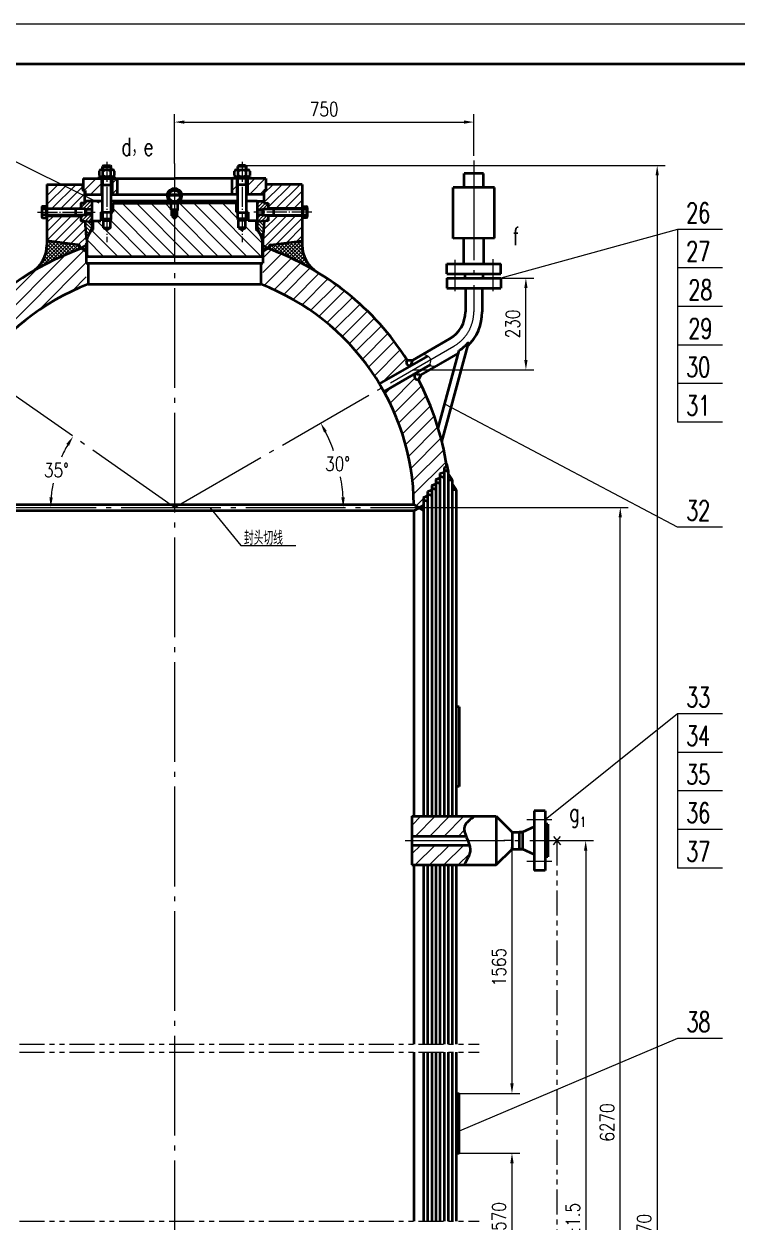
# Model space of a CAD drawing. Header units: millimetres. Extents: x -46692 to 54634, y -206081 to -6208.
# Drawn here: x 49969 to 51756, y -9212 to -6208 of the extents above; entities that cross this region are included whole.
import ezdxf

# ---------------------------------------------------------------- set-up
doc = ezdxf.new("R2010")
doc.units = ezdxf.units.MM
doc.header["$LTSCALE"] = 100
for name, pattern in [('CENTER', [6.25, 5, -0.5, 0.25, -0.5]), ('DASHDOT-M', [36, 30, -3, 0, -3]), ('PHANTOM', [2.5, 1.25, -0.25, 0.25, -0.25, 0.25, -0.25])]:
    doc.linetypes.add(name, pattern=pattern)
doc.layers.get('0').update_dxf_attribs({"linetype": 'CONTINUOUS', "lineweight": 20})
doc.layers.get('DEFPOINTS').update_dxf_attribs({"linetype": 'CONTINUOUS', "lineweight": 20})
for name, color, linetype, lineweight in [('1', 7, 'CONTINUOUS', 20), ('1轮廓实线层', 7, 'CONTINUOUS', 35), ('2', 4, 'CONTINUOUS', 35), ('2细线层', 4, 'CONTINUOUS', 20), ('3中心线层', 1, 'CENTER', 20), ('5剖面线层', 2, 'CONTINUOUS', 20), ('7标注层', 4, 'CONTINUOUS', 20), ('9双点划线层', 6, 'PHANTOM', 20), ('CDR_DIM', 7, 'CONTINUOUS', 20), ('CDR_DWG3', 1, 'DASHDOT-M', 20)]:
    doc.layers.add(name, color=color, linetype=linetype, lineweight=lineweight)
doc.styles.add('HZ', font='romans.shx', dxfattribs={"width": 0.7, "bigfont": 'HZ.shx'})
doc.styles.add('TH_GBDIM', font='romans.shx', dxfattribs={"width": 0.8, "bigfont": 'gbcbig.shx'})
doc.dimstyles.new('TH_GBDIM', dxfattribs={"dimscale": 10, "dimtxt": 3.5, "dimasz": 2.5, "dimexe": 2, "dimexo": 0, "dimgap": 1.5, "dimtad": 1, "dimdec": 1, "dimzin": 0, "dimdsep": 46, "dimtxsty": 'TH_GBDIM', "dimcen": 2.5, "dimclrd": 130, "dimclre": 130, "dimclrt": 3, "dimadec": 0, "dimazin": 0, "dimtfac": 0.714286, "dimtdec": 1, "dimtmove": 0, "dimatfit": 3, "dimfxl": 0, "dimtzin": 0, "dimlwd": -1, "dimlwe": -1, "dimarcsym": 0})
pattern_1 = [(45, (22379.25, -14508.147), (-17.960512, 17.960512), [])]
pattern_2 = [(225, (-222.38, 13069.07), (11.22532, -11.22532), [])]

# ---------------------------------------------------------------- blocks, each defined once
blk = doc.blocks.new('*D12')
at = {"layer": '7标注层', "color": 130, "ltscale": 0.05}
for p, q in [((51059.5, -9039.7), (51211.6, -9039.7)), ((51191.6, -9064.7), (51191.6, -9355.9)), ((51059.5, -9380.9), (51211.6, -9380.9))]:
    blk.add_line(p, q, dxfattribs=at)
for points in [[(51187.4, -9064.7), (51195.8, -9064.7), (51191.6, -9039.7)], [(51187.4, -9355.9), (51195.8, -9355.9), (51191.6, -9380.9)]]:
    blk.add_solid(points, dxfattribs=at)
at = {"layer": 'DEFPOINTS', "color": 0, "ltscale": 0.05}
for p in [(51059.5, -9039.7), (51059.5, -9380.9), (51191.6, -9380.9)]:
    blk.add_point(p, dxfattribs=at)
at = {"layer": '7标注层', "color": 3, "ltscale": 0.05, "insert": (51159.1, -9210.3), "char_height": 35, "attachment_point": 5, "rotation": 90, "style": 'TH_GBDIM'}
blk.add_mtext('1570{}{}', dxfattribs=at)
blk = doc.blocks.new('*D13')
at = {"layer": '7标注层', "color": 130, "ltscale": 0.05}
for p, q in [((51191.6, -8255.8), (51171.6, -8255.8)), ((51191.6, -8280.8), (51191.6, -8864.7)), ((51059.5, -8889.7), (51211.6, -8889.7))]:
    blk.add_line(p, q, dxfattribs=at)
for points in [[(51187.4, -8280.8), (51195.8, -8280.8), (51191.6, -8255.8)], [(51187.4, -8864.7), (51195.8, -8864.7), (51191.6, -8889.7)]]:
    blk.add_solid(points, dxfattribs=at)
at = {"layer": 'DEFPOINTS', "color": 0, "ltscale": 0.05}
for p in [(51191.6, -8255.8), (51059.5, -8889.7), (51191.6, -8889.7)]:
    blk.add_point(p, dxfattribs=at)
at = {"layer": '7标注层', "color": 3, "ltscale": 0.05, "insert": (51159.1, -8572.8), "char_height": 35, "attachment_point": 5, "rotation": 90, "style": 'TH_GBDIM'}
blk.add_mtext('1565{}{}', dxfattribs=at)
blk = doc.blocks.new('*D32')
at = {"layer": '7标注层', "color": 130, "ltscale": 0.05}
for p, q in [((51340.5, -8255.8), (51396.3, -8255.8)), ((51376.3, -8280.8), (51376.3, -10229.7)), ((51329.8, -10254.7), (51396.3, -10254.7))]:
    blk.add_line(p, q, dxfattribs=at)
for points in [[(51372.1, -8280.8), (51380.5, -8280.8), (51376.3, -8255.8)], [(51372.1, -10229.7), (51380.5, -10229.7), (51376.3, -10254.7)]]:
    blk.add_solid(points, dxfattribs=at)
at = {"layer": 'DEFPOINTS', "color": 0, "ltscale": 0.05}
for p in [(51340.5, -8255.8), (51329.8, -10254.7), (51376.3, -10254.7)]:
    blk.add_point(p, dxfattribs=at)
at = {"layer": '7标注层', "color": 3, "ltscale": 0.05, "insert": (51343.8, -9255.2), "char_height": 35, "attachment_point": 5, "rotation": 90, "style": 'TH_GBDIM'}
blk.add_mtext('5000{}{%%p1.5}', dxfattribs=at)
blk = doc.blocks.new('*D102')
at = {"layer": '7标注层', "color": 130, "ltscale": 0.05}
for p, q in [((51163.5, -6845.3), (51246.5, -6845.3)), ((51226.5, -7050.3), (51226.5, -6870.3)), ((50943.5, -7075.3), (51246.5, -7075.3))]:
    blk.add_line(p, q, dxfattribs=at)
for points in [[(51222.4, -6870.3), (51230.7, -6870.3), (51226.5, -6845.3)], [(51222.4, -7050.3), (51230.7, -7050.3), (51226.5, -7075.3)]]:
    blk.add_solid(points, dxfattribs=at)
at = {"layer": 'DEFPOINTS', "color": 0, "ltscale": 0.05}
for p in [(51163.5, -6845.3), (51226.5, -6845.3), (50943.5, -7075.3)]:
    blk.add_point(p, dxfattribs=at)
at = {"layer": '7标注层', "color": 3, "ltscale": 0.05, "insert": (51194, -6960.3), "char_height": 35, "attachment_point": 5, "rotation": 90, "style": 'TH_GBDIM'}
blk.add_mtext('230', dxfattribs=at)
blk = doc.blocks.new('*D103')
at = {"layer": '7标注层', "color": 130, "ltscale": 0.05}
for p, q in [((50346, -6558), (50346, -6434.1)), ((50371, -6454.1), (51071, -6454.1)), ((51096, -6538.9), (51096, -6434.1))]:
    blk.add_line(p, q, dxfattribs=at)
for points in [[(50371, -6450), (50371, -6458.3), (50346, -6454.1)], [(51071, -6450), (51071, -6458.3), (51096, -6454.1)]]:
    blk.add_solid(points, dxfattribs=at)
at = {"layer": 'DEFPOINTS', "color": 0, "ltscale": 0.05}
for p in [(51096, -6454.1), (51096, -6538.9), (50346, -6558)]:
    blk.add_point(p, dxfattribs=at)
at = {"layer": '7标注层', "color": 3, "ltscale": 0.05, "insert": (50721.1, -6421.6), "char_height": 35, "attachment_point": 5, "style": 'TH_GBDIM'}
blk.add_mtext('750', dxfattribs=at)
blk = doc.blocks.new('*D106')
at = {"layer": '7标注层', "color": 130, "ltscale": 0.05}
for p, q in [((51076.2, -7420.3), (51483, -7420.3)), ((51463, -10479.7), (51463, -7445.3)), ((51067.4, -10504.7), (51483, -10504.7))]:
    blk.add_line(p, q, dxfattribs=at)
for points in [[(51458.8, -7445.3), (51467.1, -7445.3), (51463, -7420.3)], [(51458.8, -10479.7), (51467.1, -10479.7), (51463, -10504.7)]]:
    blk.add_solid(points, dxfattribs=at)
at = {"layer": 'DEFPOINTS', "color": 0, "ltscale": 0.05}
for p in [(51076.2, -7420.3), (51463, -7420.3), (51067.4, -10504.7)]:
    blk.add_point(p, dxfattribs=at)
at = {"layer": '7标注层', "color": 3, "ltscale": 0.05, "insert": (51430.5, -8962.5), "char_height": 35, "attachment_point": 5, "rotation": 90, "style": 'TH_GBDIM'}
blk.add_mtext('6270', dxfattribs=at)
blk = doc.blocks.new('*D54')
at = {"layer": '7标注层', "color": 130, "ltscale": 0.05}
for start, end in [(149.6187, 156.0792), (168.7004, 175.3813)]:
    blk.add_arc((50346, -7420.3), 310.2, start, end, dxfattribs=at)
for points in [[(50074.9, -7261.1), (50081.9, -7265.6), (50091.9, -7242.3)], [(50040.9, -7395.5), (50032.6, -7395.1), (50035.8, -7420.3)]]:
    blk.add_solid(points, dxfattribs=at)
at = {"layer": 'DEFPOINTS', "color": 0, "ltscale": 0.05}
for p in [(49580.2, -6884), (50061.1, -7297.4), (49587.2, -7420.3), (50346, -7420.3), (51076.2, -7420.3)]:
    blk.add_point(p, dxfattribs=at)
at = {"layer": '7标注层', "color": 3, "ltscale": 0.05, "insert": (50050.1, -7327), "char_height": 35, "attachment_point": 5, "style": 'TH_GBDIM'}
blk.add_mtext('35°', dxfattribs=at)
blk = doc.blocks.new('*D55')
at = {"layer": '7标注层', "color": 130, "ltscale": 0.05}
for start, end in [(19.6115, 26.6137), (3.3863, 10.4861)]:
    blk.add_arc((50346, -7420.3), 423.1, start, end, dxfattribs=at)
for points in [[(50720.6, -7232.7), (50727.9, -7228.8), (50712.4, -7208.7)], [(50772.5, -7395.2), (50764.1, -7395.4), (50769, -7420.3)]]:
    blk.add_solid(points, dxfattribs=at)
at = {"layer": 'DEFPOINTS', "color": 0, "ltscale": 0.05}
for p in [(51046, -7016.1), (50762.6, -7346.8), (49587.2, -7420.3), (50346, -7420.3), (51076.2, -7420.3)]:
    blk.add_point(p, dxfattribs=at)
at = {"layer": '7标注层', "color": 3, "ltscale": 0.05, "insert": (50754.6, -7310.8), "char_height": 35, "attachment_point": 5, "style": 'TH_GBDIM'}
blk.add_mtext('30°', dxfattribs=at)
blk = doc.blocks.new('*D56')
at = {"layer": '7标注层', "color": 130, "ltscale": 0.05}
for p, q in [((50524.3, -6562.9), (51575.5, -6562.9)), ((51555.5, -6587.9), (51555.5, -11920.3)), ((51195.2, -11945.3), (51575.5, -11945.3))]:
    blk.add_line(p, q, dxfattribs=at)
for points in [[(51551.4, -6587.9), (51559.7, -6587.9), (51555.5, -6562.9)], [(51551.4, -11920.3), (51559.7, -11920.3), (51555.5, -11945.3)]]:
    blk.add_solid(points, dxfattribs=at)
at = {"layer": 'DEFPOINTS', "color": 0, "ltscale": 0.05}
for p in [(50524.3, -6562.9), (51195.2, -11945.3), (51555.5, -11945.3)]:
    blk.add_point(p, dxfattribs=at)
at = {"layer": '7标注层', "color": 3, "ltscale": 0.05, "insert": (51523, -9254.1), "char_height": 35, "attachment_point": 5, "rotation": 90, "style": 'TH_GBDIM'}
blk.add_mtext('{~8570}{}{}', dxfattribs=at)

msp = doc.modelspace()

# ---------------------------------------------------------------- hatches: boundary and pattern name
at = {"layer": '5剖面线层', "ltscale": 0.05}
h = msp.add_hatch(dxfattribs=at)
h.set_pattern_fill('ANSI31', color=256, scale=5, angle=180, style=0)
h.set_pattern_definition(pattern_2)
h.paths.add_polyline_path([(50025.986, -6610.276), (50116.986, -6610.276), (50116.986, -6625.361, 0.15994738), (50118.468, -6625.847), (50118.968, -6625.847), (50120.968, -6627.847), (50120.968, -6655.847), (50119.177, -6657.639), (50110.986, -6657.639), (50110.986, -6660.046, 0.03022046), (50110.968, -6660.347), (50110.968, -6670.847), (50025.986, -6670.847), (50025.986, -6669.404, 0.02338478), (50025.986, -6669.05)])
h.paths.add_polyline_path([(50025.986, -6690.644, 0.02338478), (50025.986, -6690.29), (50025.986, -6688.847), (50110.968, -6688.847), (50110.968, -6701.637), (50113.187, -6701.831, 0.01276787), (50113.314, -6701.842), (50120.986, -6702.514), (50124.986, -6748.234), (50124.986, -6762.599), (50112.986, -6769.527), (50110.986, -6769.527, 0.37886611), (50103.961, -6761.587), (50025.986, -6752.012)])
h = msp.add_hatch(dxfattribs=at)
h.set_pattern_fill('ANSI31', color=256, scale=5, angle=180, style=0)
h.set_pattern_definition(pattern_2)
h.paths.add_polyline_path([(50665.986, -6610.276), (50574.986, -6610.276), (50574.986, -6625.361, -0.15994738), (50573.505, -6625.847), (50573.005, -6625.847), (50571.005, -6627.847), (50571.005, -6655.847), (50572.796, -6657.639), (50580.986, -6657.639), (50580.986, -6660.046, -0.03022046), (50581.005, -6660.347), (50581.005, -6670.847), (50665.986, -6670.847), (50665.986, -6669.404, -0.02338478), (50665.986, -6669.05)])
h.paths.add_polyline_path([(50665.986, -6690.644, -0.02338478), (50665.986, -6690.29), (50665.986, -6688.847), (50581.005, -6688.847), (50581.005, -6701.637), (50578.786, -6701.831, -0.01276787), (50578.659, -6701.842), (50570.986, -6702.514), (50566.986, -6748.234), (50566.986, -6762.599), (50578.986, -6769.527), (50580.986, -6769.527, -0.37886611), (50588.011, -6761.587), (50665.986, -6752.012)])
h = msp.add_hatch(dxfattribs=at)
h.set_pattern_fill('ANSI31', color=256, scale=8, angle=90, style=0)
h.set_pattern_definition([(135, (6878.542, 13078.498), (-17.960512, -17.960512), [])])
h.paths.add_polyline_path([(50345.986, -6693.234), (50339.576, -6689.533), (50339.576, -6682.449), (50337.974, -6682.449), (50337.974, -6674.516), (50337.974, -6657.847), (50336.558, -6657.847), (50191.486, -6657.847), (50191.486, -6679.847), (50187.486, -6679.847), (50187.486, -6698.328), (50185.286, -6700.528), (50185.286, -6718.943), (50176.486, -6724.024), (50167.686, -6718.943), (50167.686, -6700.528), (50165.486, -6698.328), (50165.486, -6679.847), (50161.486, -6679.847), (50161.486, -6701.847), (50141.486, -6701.847), (50141.486, -6723.847, 0.07003427), (50133.552, -6731.682), (50128.437, -6740.543, 0.05427483), (50125.986, -6748.847), (50125.986, -6790.847), (50345.986, -6790.847)])
h.paths.add_polyline_path([(50515.486, -6724.024), (50506.686, -6718.943), (50506.686, -6700.528), (50504.486, -6698.328), (50504.486, -6679.847), (50500.486, -6679.847), (50500.486, -6657.847), (50353.999, -6657.847), (50353.999, -6674.516), (50353.999, -6682.449), (50352.397, -6682.449), (50352.397, -6689.533), (50345.986, -6693.234), (50345.986, -6790.847), (50565.986, -6790.847), (50565.986, -6748.847, 0.05427483), (50563.536, -6740.543), (50558.421, -6731.682, 0.07003427), (50550.486, -6723.847), (50550.486, -6701.847), (50530.486, -6701.847), (50530.486, -6679.847), (50526.486, -6679.847), (50526.486, -6698.328), (50524.286, -6700.528), (50524.286, -6718.943)])
h.paths.add_polyline_path([(50526.486, -6681.152), (50524.286, -6681.152), (50524.286, -6697.096), (50526.486, -6697.096)], flags=17)
h.paths.add_polyline_path([(50506.686, -6681.152), (50504.486, -6681.152), (50504.486, -6697.096), (50506.686, -6697.096)], flags=17)
h.paths.add_polyline_path([(50187.486, -6681.152), (50185.286, -6681.152), (50185.286, -6697.096), (50187.486, -6697.096)], flags=17)
h.paths.add_polyline_path([(50167.686, -6681.152), (50165.486, -6681.152), (50165.486, -6697.096), (50167.686, -6697.096)], flags=17)
h.paths.add_polyline_path([(50167.686, -6697.096), (50165.486, -6697.096), (50165.486, -6698.328), (50167.686, -6698.328)], flags=17)
h.paths.add_polyline_path([(50167.686, -6698.328), (50165.486, -6698.328), (50167.686, -6700.528)], flags=17)
h.paths.add_polyline_path([(50187.486, -6697.096), (50185.286, -6697.096), (50185.286, -6698.328), (50187.486, -6698.328)], flags=17)
h.paths.add_polyline_path([(50187.486, -6698.328), (50185.286, -6698.328), (50185.286, -6700.528)], flags=17)
h.paths.add_polyline_path([(50339.576, -6657.847), (50337.974, -6657.847), (50337.974, -6674.516), (50339.576, -6674.516)], flags=17)
h.paths.add_polyline_path([(50339.576, -6676.119), (50337.974, -6674.516), (50337.974, -6682.449), (50339.576, -6682.449)], flags=17)
h.paths.add_polyline_path([(50339.576, -6674.516), (50337.974, -6674.516), (50339.576, -6676.119)], flags=17)
h.paths.add_polyline_path([(50353.999, -6657.847), (50352.397, -6657.847), (50352.397, -6674.516), (50353.999, -6674.516)], flags=17)
h.paths.add_polyline_path([(50353.999, -6674.516), (50352.397, -6674.516), (50352.397, -6676.119)], flags=16)
h.paths.add_polyline_path([(50353.999, -6674.516), (50352.397, -6676.119), (50352.397, -6682.449), (50353.999, -6682.449)], flags=17)
h.paths.add_polyline_path([(50526.486, -6697.096), (50524.286, -6697.096), (50524.286, -6698.328), (50526.486, -6698.328)], flags=17)
h.paths.add_polyline_path([(50526.486, -6698.328), (50524.286, -6698.328), (50524.286, -6700.528)], flags=17)
h.paths.add_polyline_path([(50506.686, -6698.328), (50504.486, -6698.328), (50506.686, -6700.528)], flags=17)
h.paths.add_polyline_path([(50506.686, -6697.096), (50504.486, -6697.096), (50504.486, -6698.328), (50506.686, -6698.328)], flags=17)
h = msp.add_hatch(dxfattribs=at)
h.set_pattern_fill('ANSI37', color=256, scale=2, style=0)
h.set_pattern_definition([(135, (93813.4305, 13069.0696), (4.4901281, 4.4901281), []), (45, (93813.4305, 13069.0696), (4.4901281, -4.4901281), [])])
h.paths.add_polyline_path([(50025.986, -6762.324), (50025.986, -6752.012), (50103.961, -6761.587, -0.37886611), (50110.986, -6769.527), (50110.986, -6771.527, 0.04971827), (49987.545, -6830.683, 0.26189081)])
h.paths.add_polyline_path([(50110.986, -6769.527), (50112.986, -6769.527), (50124.986, -6762.599), (50124.986, -6778.455), (50112.986, -6771.527), (50110.986, -6771.527)])
h = msp.add_hatch(dxfattribs=at)
h.set_pattern_fill('ANSI37', color=256, scale=2, style=0)
h.set_pattern_definition([(45, (6878.542, 13069.0696), (-4.4901281, 4.4901281), []), (135, (6878.542, 13069.0696), (-4.4901281, -4.4901281), [])])
h.paths.add_polyline_path([(50665.986, -6762.324), (50665.986, -6752.012), (50588.011, -6761.587, 0.37886611), (50580.986, -6769.527), (50580.986, -6771.527, -0.04971827), (50704.428, -6830.683, -0.26189081)])
h.paths.add_polyline_path([(50580.986, -6769.527), (50578.986, -6769.527), (50566.986, -6762.599), (50566.986, -6778.455), (50578.986, -6771.527), (50580.986, -6771.527)])
h = msp.add_hatch(dxfattribs=at)
h.set_pattern_fill('ANSI31', color=256, scale=8, style=0)
h.set_pattern_definition(pattern_1)
h.paths.add_polyline_path([(50129.986, -6860.504), (50129.986, -6843.383), (50124.986, -6843.383), (50124.986, -6798.769), (50124.425, -6792.357), (50123.115, -6777.374), (50112.986, -6771.527), (50110.986, -6771.527, 0.15430693), (49780.771, -7024.508), (49854.495, -7076.13, -0.14900408)])
h.paths.add_polyline_path([(49854.495, -7076.13), (49780.771, -7024.508, 0.11595935), (49663.641, -7317.784), (49670.486, -7320.276), (49670.486, -7331.527), (49680.786, -7335.276), (49680.786, -7346.527), (49691.086, -7350.276), (49691.086, -7361.527), (49701.386, -7365.276), (49701.386, -7376.527), (49711.686, -7380.276), (49711.686, -7391.527), (49721.986, -7395.276), (49721.986, -7414.502), (49731.986, -7420.276), (49733.986, -7420.276), (49746.027, -7413.324, -0.15095091)])
h.paths.add_polyline_path([(50580.986, -6771.527), (50578.986, -6771.527), (50568.858, -6777.374), (50567.545, -6792.385), (50566.986, -6798.769), (50566.986, -6843.383), (50561.986, -6843.383), (50561.986, -6860.504, -0.16666682), (50860.014, -7110.8), (50937.968, -7065.793, 0.00035093), (50937.47, -7064.963), (50931.393, -7063.335, -0.45803985), (50927.441, -7055.152), (50928.917, -7051.098, 0.166182)])
h.paths.add_polyline_path([(50957.169, -7100.032), (50952.92, -7099.283, -0.45803985), (50947.81, -7091.769), (50949.438, -7085.693, 0.00035093), (50948.968, -7084.846), (50871.014, -7129.852, -0.1240501), (50945.946, -7413.324), (50957.986, -7420.276), (50959.986, -7420.276), (50969.986, -7414.502), (50969.986, -7395.276), (50980.286, -7391.527), (50980.286, -7380.276), (50990.586, -7376.527), (50990.586, -7365.276), (51000.886, -7361.527), (51000.886, -7350.276), (51011.186, -7346.527), (51011.186, -7335.276), (51021.486, -7331.527), (51021.486, -7320.276), (51028.332, -7317.784, 0.08358199)])
h = msp.add_hatch(dxfattribs=at)
h.set_pattern_fill('ANSI31', color=256, scale=8, style=0)
h.set_pattern_definition(pattern_1)
edge = h.paths.add_edge_path()
edge.add_line((50940.986, -8194.795), (50940.986, -8244.795))
edge.add_line((50940.986, -8244.795), (51076.433, -8244.795))
edge.add_spline(control_points=[(51076.433, -8244.795), (51073.052, -8235.97), (51067.374, -8216.137), (51086.976, -8202.592), (51098.258, -8194.795)], knot_values=[0, 0, 0, 0, 26.56240235, 62.58557278, 62.58557278, 62.58557278, 62.58557278], degree=3, periodic=0)
edge.add_line((51098.258, -8194.795), (50940.986, -8194.795))
edge = h.paths.add_edge_path()
edge.add_line((50940.986, -8266.795), (50940.986, -8316.795))
edge.add_line((50940.986, -8316.795), (51071.026, -8316.795))
edge.add_spline(control_points=[(51071.026, -8316.795), (51079.092, -8304.266), (51089.309, -8288.395), (51085.785, -8270.58), (51084.698, -8266.795)], knot_values=[84.23699814, 84.23699814, 84.23699814, 84.23699814, 126.06624593, 137.22584078, 137.22584078, 137.22584078, 137.22584078], degree=3, periodic=0)
edge.add_line((51084.698, -8266.795), (50940.986, -8266.795))
at = {"layer": 'CDR_DIM', "ltscale": 0.05}
h = msp.add_hatch(dxfattribs=at)
h.set_pattern_fill('ANSI31', color=256, scale=2, angle=90, style=0)
h.set_pattern_definition([(135, (-39061.0924, 13068.498), (-4.49012806, -4.49012806), [])])
h.paths.add_polyline_path([(50124.428, -6741.847), (50127.684, -6741.847), (50128.437, -6740.543, -0.06420771), (50133.552, -6731.682), (50139.086, -6722.097), (50139.086, -6704.097), (50120.986, -6702.514)])
h.paths.add_polyline_path([(50570.986, -6702.514), (50552.887, -6704.097), (50552.887, -6722.097), (50558.421, -6731.682, -0.06420771), (50563.536, -6740.543), (50564.289, -6741.847), (50567.545, -6741.847)])

# ---------------------------------------------------------------- linework, layer by layer
at = {"color": 7, "linetype": 'Continuous'}
for p, q in [((50167.686, -6574.133), (50167.686, -6562.93)), ((50185.286, -6574.133), (50185.286, -6562.93)), ((50506.686, -6574.133), (50506.686, -6562.93)), ((50524.286, -6574.133), (50524.286, -6562.93)), ((50167.686, -6611.711), (50167.686, -6595.847)), ((50185.286, -6611.711), (50185.286, -6595.847)), ((50506.686, -6611.711), (50506.686, -6595.847)), ((50524.286, -6611.711), (50524.286, -6595.847)), ((50339.576, -6676.119), (50339.576, -6657.847)), ((50339.576, -6676.119), (50339.576, -6657.847)), ((50352.397, -6676.119), (50352.397, -6657.847)), ((50352.397, -6676.119), (50352.397, -6657.847)), ((50124.567, -6673.437), (50098.063, -6673.437)), ((50124.567, -6686.257), (50098.063, -6686.257)), ((50138.986, -6671.834), (50122.965, -6671.834)), ((50138.986, -6687.86), (50122.965, -6687.86)), ((50167.686, -6700.528), (50167.686, -6681.152)), ((50185.286, -6700.528), (50185.286, -6681.152)), ((50337.974, -6682.449), (50337.974, -6674.516)), ((50337.974, -6682.449), (50337.974, -6674.516)), ((50353.999, -6682.449), (50353.999, -6674.516)), ((50353.999, -6682.449), (50353.999, -6674.516)), ((50506.686, -6700.528), (50506.686, -6681.152)), ((50524.286, -6700.528), (50524.286, -6681.152)), ((50552.986, -6671.834), (50569.008, -6671.834)), ((50552.986, -6687.86), (50569.008, -6687.86)), ((50567.405, -6673.437), (50593.909, -6673.437)), ((50567.405, -6686.257), (50593.909, -6686.257))]:
    msp.add_line(p, q, dxfattribs=at)
at = {"color": 4, "linetype": 'Continuous'}
for p, q in [((50337.974, -6674.516), (50337.974, -6657.847)), ((50353.999, -6674.516), (50353.999, -6657.847)), ((50337.974, -6682.449), (50353.999, -6682.449)), ((50339.576, -6689.533), (50339.576, -6676.119)), ((50352.397, -6689.533), (50352.397, -6676.119))]:
    msp.add_line(p, q, dxfattribs=at)
at = {"layer": '1'}
for p, q in [((48693.627, -6208.147), (54633.627, -6208.147)), ((50119.292, -6625.847), (50149.292, -6595.847)), ((50135.809, -6635.847), (50163.286, -6608.37)), ((50189.687, -6608.486), (50202.325, -6595.847)), ((50489.486, -6600.368), (50494.007, -6595.847)), ((50528.687, -6614.2), (50547.04, -6595.847)), ((50533.556, -6635.847), (50573.556, -6595.847)), ((50162.325, -6635.847), (50163.286, -6634.886)), ((50189.687, -6635.002), (50202.486, -6622.203)), ((50489.486, -6626.884), (50502.286, -6614.084)), ((50560.073, -6635.847), (50574.986, -6620.934)), ((50110.986, -6669.508), (50127.856, -6652.639)), ((50110.986, -6660.67), (50114.017, -6657.639)), ((50117.499, -6671.834), (50136.695, -6652.639)), ((50126.338, -6671.834), (50139.086, -6659.086)), ((50135.177, -6671.834), (50139.086, -6667.925)), ((50552.878, -6660.72), (50560.959, -6652.639)), ((50552.878, -6669.558), (50569.798, -6652.639)), ((50559.441, -6671.834), (50573.637, -6657.639)), ((50568.28, -6671.834), (50580.986, -6659.128)), ((50577.119, -6671.834), (50580.986, -6667.967)), ((50110.986, -6696.025), (50119.151, -6687.86)), ((50113.952, -6701.898), (50127.99, -6687.86)), ((50122.08, -6702.609), (50136.829, -6687.86)), ((50130.207, -6703.32), (50139.086, -6694.442)), ((50552.878, -6696.075), (50561.093, -6687.86)), ((50553.772, -6704.02), (50569.932, -6687.86)), ((50563.458, -6703.172), (50578.771, -6687.86)), ((50573.145, -6702.325), (50580.986, -6694.483)), ((50138.335, -6704.032), (50139.086, -6703.28))]:
    msp.add_line(p, q, dxfattribs=at)
at = {"layer": '1轮廓实线层', "ltscale": 0.05}
for p, q in [((51021.486, -7320.276), (51028.332, -7317.784)), ((51021.486, -7320.276), (51021.486, -8194.795)), ((51021.486, -7326.276), (51031.486, -7329.915)), ((51027.323, -7311.276), (51031.486, -7329.915)), ((51000.886, -7350.276), (51011.186, -7346.527)), ((51000.886, -7350.276), (51000.886, -8194.795)), ((51000.886, -7356.276), (51011.186, -7360.025)), ((51011.186, -7335.276), (51021.486, -7331.527)), ((51011.186, -7335.276), (51011.186, -8194.795)), ((51011.186, -7341.276), (51021.486, -7345.025)), ((51031.486, -7329.915), (51031.486, -8194.795)), ((51031.486, -7336.276), (51041.486, -7351.276)), ((51031.486, -7351.276), (51041.486, -7351.276)), ((51041.486, -7351.276), (51041.486, -8194.795)), ((50980.286, -7380.276), (50990.586, -7376.527)), ((50980.286, -7380.276), (50980.286, -8194.795)), ((50980.286, -7386.276), (50990.586, -7390.025)), ((50990.586, -7365.276), (51000.886, -7361.527)), ((50990.586, -7365.276), (50990.586, -8194.795)), ((50990.586, -7371.276), (51000.886, -7375.025)), ((51041.486, -7361.276), (51051.486, -7376.276)), ((51051.486, -7376.276), (51041.486, -7376.276)), ((51051.486, -7376.276), (51051.486, -8194.795)), ((49746.027, -7413.324), (50945.946, -7413.324)), ((50957.986, -7420.276), (50945.946, -7413.324)), ((50959.986, -7420.276), (50969.986, -7414.502)), ((50969.986, -7395.276), (50980.286, -7391.527)), ((50969.986, -7395.276), (50969.986, -8194.795)), ((50969.986, -7401.276), (50980.286, -7405.025)), ((50945.986, -7429.204), (49745.986, -7429.204)), ((50957.986, -7422.276), (50945.986, -7429.204)), ((50959.986, -7420.276), (50957.986, -7420.276)), ((50959.986, -7422.276), (50957.986, -7422.276)), ((50959.986, -7422.276), (50969.986, -7428.049)), ((51059.486, -7920.276), (51051.486, -7920.276)), ((51059.486, -7920.276), (51059.486, -8120.276)), ((51059.486, -8120.276), (51051.486, -8120.276)), ((50969.986, -8316.795), (50969.986, -8766.392)), ((50980.286, -8316.795), (50980.286, -8766.392)), ((50990.586, -8316.795), (50990.586, -8766.392)), ((51000.886, -8316.795), (51000.886, -8766.392)), ((51011.186, -8316.795), (51011.186, -8766.392)), ((51021.486, -8316.795), (51021.486, -8766.392)), ((51031.486, -8316.795), (51031.486, -8766.392)), ((51041.486, -8316.795), (51041.486, -8766.392)), ((51051.486, -8316.795), (51051.486, -8766.392)), ((50969.986, -8786.392), (50969.986, -9209.868)), ((50980.286, -8786.392), (50980.286, -9209.868)), ((50990.586, -8786.392), (50990.586, -9209.868)), ((51000.886, -8786.392), (51000.886, -9209.868)), ((51011.186, -8786.392), (51011.186, -9209.868)), ((51021.486, -8786.392), (51021.486, -9209.868)), ((51031.486, -8786.392), (51031.486, -9209.868)), ((51041.486, -8786.392), (51041.486, -9209.868)), ((51051.486, -8786.392), (51051.486, -9209.868))]:
    msp.add_line(p, q, dxfattribs=at)
at = {"layer": '2'}
for p, q in [((48943.627, -6308.147), (54533.627, -6308.147)), ((50157.016, -6577.493), (50157.016, -6588.373)), ((50191.332, -6574.133), (50161.64, -6574.133)), ((50167.686, -6562.93), (50165.486, -6565.13)), ((50165.486, -6574.133), (50165.486, -6565.13)), ((50165.486, -6565.13), (50187.486, -6565.13)), ((50166.751, -6588.373), (50166.751, -6577.493)), ((50167.686, -6562.93), (50185.286, -6562.93)), ((50185.286, -6562.93), (50187.486, -6565.13)), ((50186.221, -6588.373), (50186.221, -6577.493)), ((50187.486, -6574.133), (50187.486, -6565.13)), ((50195.957, -6588.373), (50195.957, -6577.493)), ((50496.016, -6588.373), (50496.016, -6577.493)), ((50500.64, -6574.133), (50530.332, -6574.133)), ((50506.686, -6562.93), (50504.486, -6565.13)), ((50504.486, -6574.133), (50504.486, -6565.13)), ((50526.486, -6565.13), (50504.486, -6565.13)), ((50505.751, -6588.373), (50505.751, -6577.493)), ((50524.286, -6562.93), (50506.686, -6562.93)), ((50524.286, -6562.93), (50526.486, -6565.13)), ((50525.221, -6588.373), (50525.221, -6577.493)), ((50526.486, -6574.133), (50526.486, -6565.13)), ((50534.957, -6577.493), (50534.957, -6588.373)), ((50116.986, -6595.847), (50116.986, -6625.361)), ((50116.986, -6595.847), (50345.986, -6595.847)), ((50196.287, -6591.733), (50156.686, -6591.733)), ((50156.686, -6591.733), (50156.686, -6595.847)), ((50161.64, -6591.733), (50191.332, -6591.733)), ((50163.286, -6595.847), (50163.286, -6635.847)), ((50165.486, -6698.328), (50165.486, -6595.847)), ((50187.486, -6698.328), (50187.486, -6595.847)), ((50189.687, -6595.847), (50189.687, -6635.847)), ((50196.287, -6595.847), (50196.287, -6591.733)), ((50202.486, -6595.847), (50202.486, -6635.847)), ((50574.986, -6595.847), (50345.986, -6595.847)), ((50489.486, -6595.847), (50489.486, -6635.847)), ((50495.686, -6595.847), (50495.686, -6591.733)), ((50495.686, -6591.733), (50535.287, -6591.733)), ((50530.332, -6591.733), (50500.64, -6591.733)), ((50502.286, -6595.847), (50502.286, -6635.847)), ((50504.486, -6698.328), (50504.486, -6595.847)), ((50526.486, -6698.328), (50526.486, -6595.847)), ((50528.687, -6595.847), (50528.687, -6635.847)), ((50535.287, -6591.733), (50535.287, -6595.847)), ((50574.986, -6595.847), (50574.986, -6625.361)), ((51120.445, -6583.368), (51071.445, -6583.39)), ((51071.46, -6618.39), (51071.445, -6583.39)), ((51120.46, -6618.368), (51120.445, -6583.368)), ((50025.986, -6610.276), (50116.986, -6610.276)), ((50025.986, -6610.276), (50025.986, -6762.324)), ((50115.968, -6623.347), (50115.968, -6610.276)), ((50118.468, -6625.847), (50121.986, -6625.847)), ((50118.968, -6625.847), (50120.968, -6627.847)), ((50120.968, -6627.847), (50121.986, -6627.847)), ((50120.968, -6655.847), (50120.968, -6627.847)), ((50121.986, -6625.847), (50121.986, -6635.847)), ((50121.986, -6635.847), (50165.486, -6635.847)), ((50165.486, -6611.711), (50187.486, -6611.711)), ((50187.486, -6635.847), (50327.659, -6635.847)), ((50332.261, -6635.847), (50359.711, -6635.847)), ((50504.486, -6635.847), (50364.313, -6635.847)), ((50526.486, -6611.711), (50504.486, -6611.711)), ((50569.986, -6635.847), (50526.486, -6635.847)), ((50573.505, -6625.847), (50569.986, -6625.847)), ((50569.986, -6625.847), (50569.986, -6635.847)), ((50571.005, -6627.847), (50569.986, -6627.847)), ((50573.005, -6625.847), (50571.005, -6627.847)), ((50571.005, -6655.847), (50571.005, -6627.847)), ((50665.986, -6610.276), (50574.986, -6610.276)), ((50576.005, -6623.347), (50576.005, -6610.847)), ((50665.986, -6610.276), (50665.986, -6762.324)), ((51147.96, -6618.357), (51043.96, -6618.402)), ((51044.016, -6745.681), (51043.96, -6618.402)), ((51070.96, -6618.39), (51070.96, -6616.575)), ((51120.96, -6618.368), (51120.96, -6616.553)), ((51148.016, -6745.636), (51147.96, -6618.357)), ((50023.543, -6665.687), (50015.63, -6665.687)), ((50110.968, -6660.347), (50110.968, -6671.834)), ((50119.177, -6657.639), (50110.986, -6657.639)), ((50110.986, -6657.639), (50110.986, -6671.834)), ((50113.468, -6657.847), (50121.986, -6657.536)), ((50120.968, -6655.847), (50119.177, -6657.639)), ((50120.968, -6655.847), (50121.986, -6655.847)), ((50121.986, -6652.639), (50121.986, -6657.536)), ((50138.986, -6652.639), (50121.986, -6652.639)), ((50165.486, -6652.639), (50138.986, -6652.639)), ((50139.086, -6652.648), (50139.086, -6704.097)), ((50333.047, -6652.639), (50187.486, -6652.639)), ((50191.486, -6657.847), (50191.486, -6679.847)), ((50191.486, -6657.847), (50345.986, -6657.847)), ((50336.558, -6657.847), (50336.558, -6655.826)), ((50336.558, -6655.826), (50355.352, -6655.826)), ((50355.352, -6657.847), (50336.558, -6657.847)), ((50336.621, -6655.826), (50336.621, -6657.847)), ((50355.415, -6655.826), (50336.621, -6655.826)), ((50336.621, -6657.847), (50355.415, -6657.847)), ((50337.974, -6674.516), (50337.974, -6657.847)), ((50500.486, -6657.847), (50345.986, -6657.847)), ((50353.999, -6674.516), (50353.999, -6657.847)), ((50355.352, -6655.826), (50355.352, -6657.847)), ((50355.415, -6657.847), (50355.415, -6655.826)), ((50504.486, -6652.639), (50358.926, -6652.639)), ((50500.486, -6657.847), (50500.486, -6679.847)), ((50552.986, -6652.639), (50526.486, -6652.639)), ((50552.878, -6652.639), (50552.878, -6704.089)), ((50552.986, -6652.639), (50569.986, -6652.639)), ((50569.986, -6652.639), (50569.986, -6657.639)), ((50571.005, -6655.847), (50569.986, -6655.847)), ((50569.986, -6657.639), (50580.986, -6657.639)), ((50571.005, -6655.847), (50572.796, -6657.639)), ((50572.796, -6657.639), (50578.505, -6657.847)), ((50580.986, -6657.639), (50580.986, -6671.834)), ((50581.005, -6660.347), (50581.005, -6671.834)), ((50668.43, -6665.687), (50676.343, -6665.687)), ((50013.186, -6669.05), (50013.186, -6690.644)), ((50023.543, -6672.767), (50015.63, -6672.767)), ((50023.543, -6686.927), (50015.63, -6686.927)), ((50015.63, -6694.007), (50023.543, -6694.007)), ((50025.986, -6670.847), (50110.986, -6670.847)), ((50122.965, -6671.834), (50025.986, -6671.834)), ((50122.965, -6687.86), (50025.986, -6687.86)), ((50025.986, -6688.847), (50110.986, -6688.847)), ((50098.063, -6671.834), (50098.063, -6687.86)), ((50110.986, -6687.86), (50110.986, -6701.639)), ((50122.965, -6671.834), (50124.567, -6673.437)), ((50122.965, -6687.86), (50122.965, -6671.834)), ((50122.965, -6687.86), (50124.567, -6686.257)), ((50138.986, -6673.437), (50124.567, -6673.437)), ((50124.567, -6686.257), (50124.567, -6673.437)), ((50138.986, -6686.257), (50124.567, -6686.257)), ((50139.086, -6691.975), (50139.086, -6722.097)), ((50161.486, -6679.847), (50165.486, -6679.847)), ((50161.486, -6679.847), (50161.486, -6701.847)), ((50187.486, -6681.152), (50165.486, -6681.152)), ((50165.486, -6697.096), (50187.486, -6697.096)), ((50165.486, -6698.328), (50187.486, -6698.328)), ((50165.486, -6698.328), (50167.686, -6700.528)), ((50187.486, -6698.328), (50185.286, -6700.528)), ((50187.486, -6679.847), (50191.486, -6679.847)), ((50337.974, -6674.516), (50339.576, -6676.119)), ((50337.974, -6674.516), (50339.576, -6676.119)), ((50337.974, -6674.516), (50353.999, -6674.516)), ((50353.999, -6674.516), (50337.974, -6674.516)), ((50353.999, -6682.449), (50337.974, -6682.449)), ((50339.576, -6689.533), (50339.576, -6676.119)), ((50339.576, -6676.119), (50352.397, -6676.119)), ((50352.397, -6676.119), (50339.576, -6676.119)), ((50339.576, -6689.533), (50345.986, -6695.943)), ((50339.576, -6689.533), (50345.986, -6695.943)), ((50339.576, -6689.533), (50352.397, -6689.533)), ((50352.397, -6689.533), (50339.576, -6689.533)), ((50352.397, -6689.533), (50345.986, -6695.943)), ((50352.397, -6689.533), (50345.986, -6695.943)), ((50353.999, -6674.516), (50352.397, -6676.119)), ((50353.999, -6674.516), (50352.397, -6676.119)), ((50352.397, -6689.533), (50352.397, -6676.119)), ((50504.486, -6679.847), (50500.486, -6679.847)), ((50504.486, -6681.152), (50526.486, -6681.152)), ((50526.486, -6697.096), (50504.486, -6697.096)), ((50504.486, -6698.328), (50506.686, -6700.528)), ((50526.486, -6698.328), (50504.486, -6698.328)), ((50526.486, -6698.328), (50524.286, -6700.528)), ((50530.486, -6679.847), (50526.486, -6679.847)), ((50530.486, -6679.847), (50530.486, -6701.847)), ((50552.986, -6673.437), (50567.405, -6673.437)), ((50552.986, -6686.257), (50567.405, -6686.257)), ((50569.008, -6671.834), (50567.405, -6673.437)), ((50567.405, -6686.257), (50567.405, -6673.437)), ((50569.008, -6687.86), (50567.405, -6686.257)), ((50569.008, -6671.834), (50665.986, -6671.834)), ((50569.008, -6687.86), (50569.008, -6671.834)), ((50569.008, -6687.86), (50665.986, -6687.86)), ((50665.986, -6670.847), (50580.986, -6670.847)), ((50581.005, -6687.86), (50581.005, -6699.347)), ((50665.986, -6688.847), (50581.005, -6688.847)), ((50581.005, -6688.847), (50581.005, -6701.637)), ((50593.909, -6671.834), (50593.909, -6687.86)), ((50668.43, -6672.767), (50676.343, -6672.767)), ((50668.43, -6686.927), (50676.343, -6686.927)), ((50676.343, -6694.007), (50668.43, -6694.007)), ((50678.787, -6669.05), (50678.787, -6690.644)), ((50110.986, -6701.639), (50139.086, -6704.097)), ((50113.187, -6701.831), (50120.986, -6702.514)), ((50120.986, -6702.514), (50124.425, -6741.822)), ((50139.086, -6722.097), (50127.684, -6741.847)), ((50139.086, -6722.097), (50141.486, -6722.097)), ((50141.486, -6701.847), (50161.486, -6701.847)), ((50141.486, -6701.847), (50141.486, -6723.847)), ((50167.686, -6700.528), (50185.286, -6700.528)), ((50167.686, -6718.943), (50167.686, -6700.528)), ((50167.686, -6718.943), (50185.286, -6718.943)), ((50167.686, -6718.943), (50185.286, -6718.943)), ((50167.686, -6718.943), (50176.486, -6724.024)), ((50185.286, -6718.943), (50176.486, -6724.024)), ((50185.286, -6718.943), (50185.286, -6700.528)), ((50506.686, -6718.943), (50506.686, -6700.528)), ((50524.286, -6700.528), (50506.686, -6700.528)), ((50524.286, -6718.943), (50506.686, -6718.943)), ((50506.686, -6718.943), (50524.286, -6718.943)), ((50506.686, -6718.943), (50524.286, -6718.943)), ((50506.686, -6718.943), (50515.486, -6724.024)), ((50524.286, -6718.943), (50515.486, -6724.024)), ((50524.286, -6718.943), (50524.286, -6700.528)), ((50550.486, -6701.847), (50530.486, -6701.847)), ((50550.486, -6701.847), (50550.486, -6723.847)), ((50552.887, -6704.097), (50550.486, -6704.097)), ((50552.887, -6722.097), (50550.486, -6722.097)), ((50581.005, -6701.637), (50552.887, -6704.097)), ((50552.887, -6704.097), (50552.887, -6722.097)), ((50552.887, -6722.097), (50564.289, -6741.847)), ((50570.986, -6702.514), (50566.986, -6748.234)), ((50103.961, -6761.587), (50025.986, -6752.012)), ((50124.425, -6741.822), (50124.986, -6748.234)), ((50124.428, -6741.847), (50127.684, -6741.847)), ((50124.986, -6748.234), (50126.102, -6748.234)), ((50124.986, -6757.662), (50124.986, -6807.942)), ((50125.986, -6748.847), (50125.986, -6790.847)), ((50567.545, -6741.847), (50564.289, -6741.847)), ((50566.986, -6748.234), (50565.871, -6748.234)), ((50565.986, -6748.847), (50565.986, -6790.847)), ((50566.986, -6748.234), (50566.986, -6807.942)), ((50588.011, -6761.587), (50665.986, -6752.012)), ((51148.016, -6745.636), (51044.016, -6745.681)), ((51071.043, -6809.276), (51071.016, -6745.669)), ((51121.043, -6809.276), (51121.016, -6745.647)), ((50110.986, -6769.527), (50110.986, -6771.527)), ((50112.986, -6769.527), (50110.986, -6769.527)), ((50112.986, -6771.527), (50110.986, -6771.527)), ((50112.986, -6769.527), (50124.986, -6762.599)), ((50112.986, -6771.527), (50124.986, -6778.455)), ((50578.986, -6769.527), (50566.986, -6762.599)), ((50578.986, -6771.527), (50566.986, -6778.455)), ((50578.986, -6769.527), (50580.986, -6769.527)), ((50578.986, -6771.527), (50580.986, -6771.527)), ((50580.986, -6769.527), (50580.986, -6771.527)), ((50124.986, -6807.942), (50566.986, -6807.942)), ((50125.986, -6790.847), (50565.986, -6790.847)), ((50129.986, -6807.942), (50129.986, -6860.504)), ((50561.986, -6807.942), (50561.986, -6860.504)), ((51028.486, -6834.276), (51028.486, -6809.276)), ((51028.486, -6809.276), (51163.486, -6809.276)), ((51163.486, -6834.276), (51163.486, -6809.276)), ((51028.486, -6834.276), (51163.486, -6834.276)), ((51028.486, -6845.276), (51028.486, -6870.276)), ((51028.486, -6845.276), (51163.486, -6845.276)), ((51073.486, -6834.276), (51073.486, -6845.276)), ((51073.486, -6834.276), (51118.486, -6834.276)), ((51118.486, -6834.276), (51118.486, -6845.276)), ((51163.486, -6845.276), (51163.486, -6870.276)), ((50129.986, -6860.504), (50561.986, -6860.504)), ((51028.486, -6870.276), (51163.486, -6870.276)), ((51074.986, -6870.276), (51074.986, -6929.528)), ((51116.986, -6870.276), (51116.986, -6929.528)), ((50943.108, -7051.278), (51035.486, -6997.944)), ((51006.813, -7221.761), (51059.025, -7026.904)), ((51016.207, -7256.25), (51083.284, -7005.917)), ((50860.014, -7110.8), (50981.002, -7040.948)), ((50927.441, -7055.152), (50928.917, -7051.098)), ((50928.917, -7051.098), (50943.108, -7051.278)), ((50938.32, -7064.436), (50943.108, -7051.278)), ((50964.108, -7087.651), (51056.486, -7034.317)), ((50871.014, -7129.852), (50986.543, -7063.152)), ((50931.393, -7063.335), (50937.47, -7064.963)), ((50947.81, -7091.769), (50949.438, -7085.693)), ((50950.32, -7085.22), (50964.108, -7087.651)), ((50957.169, -7100.032), (50964.108, -7087.651)), ((50952.92, -7099.283), (50957.169, -7100.032)), ((50945.986, -7429.204), (50945.986, -8194.795)), ((50940.986, -8194.795), (51151.723, -8194.795)), ((50940.986, -8194.795), (50940.986, -8316.795)), ((51151.723, -8194.795), (51151.723, -8316.795)), ((51151.723, -8194.795), (51191.723, -8234.795)), ((51274.986, -8180.795), (51246.986, -8180.795)), ((51246.986, -8180.795), (51246.986, -8330.795)), ((51274.986, -8180.795), (51274.986, -8330.795)), ((51246.986, -8220.795), (51217.986, -8234.795)), ((51281.486, -8214.795), (51274.986, -8214.795)), ((51281.486, -8214.795), (51281.486, -8296.795)), ((50940.986, -8244.795), (51076.433, -8244.795)), ((51191.723, -8234.795), (51217.986, -8234.795)), ((51191.723, -8234.795), (51191.723, -8276.795)), ((51209.986, -8234.795), (51209.986, -8276.795)), ((51209.986, -8234.795), (51209.986, -8276.795)), ((51217.986, -8234.795), (51209.986, -8234.795)), ((51217.986, -8234.795), (51217.986, -8276.795)), ((50940.986, -8266.795), (51084.698, -8266.795)), ((51151.723, -8316.795), (51191.723, -8276.795)), ((51191.723, -8276.795), (51217.986, -8276.795)), ((51217.986, -8276.795), (51209.986, -8276.795)), ((51246.986, -8290.795), (51217.986, -8276.795)), ((50940.986, -8316.795), (51151.723, -8316.795)), ((50945.986, -8316.795), (50945.986, -8766.392)), ((51281.486, -8296.795), (51274.986, -8296.795)), ((51274.986, -8330.795), (51246.986, -8330.795)), ((50945.986, -8786.392), (50945.986, -9209.868)), ((51051.486, -8889.719), (51059.486, -8889.719)), ((51059.486, -9039.719), (51059.486, -8889.719)), ((51051.486, -9039.719), (51059.486, -9039.719))]:
    msp.add_line(p, q, dxfattribs=at)
msp.add_circle((50345.986, -6639.227), 14.135, dxfattribs=at)
msp.add_circle((50345.986, -6639.227), 14.135, dxfattribs=at)
for centre, radius, start, end in [((50161.884, -6579.33), 5.203, 20.678299, 159.321701), ((50176.486, -6589.917), 15.784, 51.918125, 128.081875), ((50191.089, -6579.33), 5.203, 20.678299, 159.321701), ((50500.884, -6579.33), 5.203, 20.678299, 159.321701), ((50515.486, -6589.917), 15.784, 51.918125, 128.081875), ((50530.089, -6579.33), 5.203, 20.678299, 159.321701), ((50161.884, -6586.536), 5.203, 200.678299, 339.321701), ((50176.486, -6575.95), 15.784, 231.918125, 308.081875), ((50191.089, -6586.536), 5.203, 200.678299, 339.321701), ((50500.884, -6586.536), 5.203, 200.678299, 339.321701), ((50515.486, -6575.95), 15.784, 231.918125, 308.081875), ((50530.089, -6586.536), 5.203, 200.678299, 339.321701), ((50118.468, -6623.347), 2.5, 180, 270), ((50345.986, -6639.227), 18.636, 297.044456, 242.955544), ((50345.986, -6639.227), 18.636, 297.044456, 242.955544), ((50573.505, -6623.347), 2.5, 270, 0), ((50016.966, -6669.227), 3.784, 110.678299, 249.321701), ((50022.207, -6669.227), 3.784, 290.678299, 69.321701), ((50113.468, -6660.347), 2.5, 90, 180), ((50578.505, -6660.347), 2.5, 0, 90), ((50669.766, -6669.227), 3.784, 110.678299, 249.321701), ((50675.007, -6669.227), 3.784, 290.678299, 69.321701), ((50016.966, -6690.467), 3.784, 110.678299, 249.321701), ((50024.665, -6679.847), 11.479, 141.918125, 218.081875), ((50014.507, -6679.847), 11.479, 321.918125, 38.081875), ((50022.207, -6690.467), 3.784, 290.678299, 69.321701), ((50669.766, -6690.467), 3.784, 110.678299, 249.321701), ((50677.465, -6679.847), 11.479, 141.918125, 218.081875), ((50667.308, -6679.847), 11.479, 321.918125, 38.081875), ((50675.007, -6690.467), 3.784, 290.678299, 69.321701), ((50113.468, -6699.347), 2.5, 180, 270), ((50165.351, -6755.948), 40, 126.627915, 169.774259), ((50526.622, -6755.948), 40, 10.225741, 53.372085), ((50578.505, -6699.347), 2.5, 270, 0), ((50345.986, -7420.276), 690, 109.912197, 171.457758), ((49945.986, -6762.324), 80, 301.297412, 0), ((50102.986, -6769.527), 8, 0, 83), ((50588.986, -6769.527), 8, 97, 180), ((50345.986, -7420.276), 690, 32.346599, 70.087803), ((50745.986, -6762.324), 80, 180, 238.702588), ((50345.986, -7420.276), 600, 111.100196, 180), ((50345.986, -7420.276), 600, 0.66383, 68.899804), ((50995.986, -6929.528), 79, 300, 0), ((50995.986, -6929.528), 121, 314.347564, 0), ((50995.986, -6929.528), 116, 302.917813, 318.812757), ((50932.946, -7057.539), 6, 156.561331, 255), ((50995.986, -6929.528), 121, 300, 300.358352), ((50345.986, -7420.276), 690, 30.91345, 30.993877), ((50345.986, -7420.276), 691, 30.912128, 30.995056), ((50345.986, -7420.276), 690, 29.006123, 29.08655), ((50345.986, -7420.276), 691, 29.004944, 29.087872), ((50953.606, -7093.322), 6, 165, 263.438669), ((50345.986, -7420.276), 690, 8.542242, 27.653401)]:
    msp.add_arc(centre, radius, start, end, dxfattribs=at)
msp.add_spline([(51098.258, -8194.795), (51072.786, -8220.268), (51086.66, -8277.997), (51071.026, -8316.795)], degree=3, dxfattribs=at)
at = {"layer": '2细线层'}
for p, q in [((51606.784, -6723.148), (51606.784, -6819.84)), ((51719.084, -6723.148), (51606.784, -6723.148)), ((51719.084, -6819.84), (51606.784, -6819.84)), ((51606.784, -6819.84), (51606.784, -6916.531)), ((51719.084, -6916.531), (51606.784, -6916.531)), ((51606.784, -6916.531), (51606.784, -7013.223)), ((51606.784, -7013.223), (51606.784, -7109.914)), ((51719.084, -7013.223), (51606.784, -7013.223)), ((51719.084, -7109.914), (51606.784, -7109.914)), ((51606.784, -7109.914), (51606.784, -7206.606)), ((51719.084, -7206.606), (51606.784, -7206.606)), ((51719.084, -7469.863), (51606.784, -7469.863)), ((51719.084, -7937.859), (51606.784, -7937.859)), ((51606.784, -7937.859), (51606.784, -8034.55)), ((51606.784, -8034.55), (51606.784, -8131.242)), ((51719.084, -8034.55), (51606.784, -8034.55)), ((51606.784, -8131.242), (51606.784, -8227.933)), ((51719.084, -8131.242), (51606.784, -8131.242)), ((51719.084, -8227.933), (51606.784, -8227.933)), ((51606.784, -8227.933), (51606.784, -8324.625)), ((51719.084, -8324.625), (51606.784, -8324.625))]:
    msp.add_line(p, q, dxfattribs=at)
at = {"layer": '2细线层', "ltscale": 0.05}
for p, q in [((50434.224, -7420.276), (50512.535, -7516.018)), ((50512.535, -7516.018), (50649.747, -7516.018))]:
    msp.add_line(p, q, dxfattribs=at)
at = {"layer": '3中心线层', "ltscale": 0.1}
for p, q in [((50176.486, -6554.138), (50176.486, -6755.235)), ((50515.486, -6554.049), (50515.486, -6755.235)), ((50002.964, -6679.847), (50147.511, -6679.847)), ((50689.998, -6679.847), (50544.462, -6679.847))]:
    msp.add_line(p, q, dxfattribs=at)
at = {"layer": '3中心线层', "ltscale": 0.5}
for p, q in [((50345.986, -6557.953), (50345.986, -9353.399)), ((51095.986, -6550.689), (51095.986, -6929.528)), ((50366.989, -6639.227), (50324.861, -6639.227)), ((50324.983, -6639.227), (50367.111, -6639.227)), ((50345.986, -7420.276), (49580.156, -6884.036)), ((50345.986, -7420.276), (51045.986, -7016.131)), ((49587.182, -7420.276), (51076.233, -7420.276)), ((50923.756, -8255.795), (51346.773, -8255.795))]:
    msp.add_line(p, q, dxfattribs=at)
msp.add_arc((50995.986, -6929.528), 100, 300, 0, dxfattribs=at)
at = {"layer": '9双点划线层', "ltscale": 0.5}
for p, q in [((51304.391, -8255.795), (51304.391, -10254.681)), ((49582.728, -8766.392), (51109.244, -8766.392)), ((49582.728, -8786.392), (51109.244, -8786.392)), ((49582.728, -9209.868), (51109.244, -9209.868))]:
    msp.add_line(p, q, dxfattribs=at)
at = {"layer": 'CDR_DIM'}
for p, q in [((50156.917, -6657.569), (49745.467, -6453.26)), ((51606.784, -6723.148), (51163.486, -6845.276)), ((51606.784, -7469.863), (51024.813, -7162.404)), ((51606.784, -7937.859), (51274.986, -8203.295)), ((51606.784, -8751.807), (51059.486, -8984.319)), ((51719.084, -8751.807), (51606.784, -8751.807))]:
    msp.add_line(p, q, dxfattribs=at)
at = {"layer": 'CDR_DIM', "ltscale": 0.05}
for p, q in [((51295.775, -8245.43), (51313.006, -8266.161)), ((51295.886, -8266.05), (51313.118, -8245.318))]:
    msp.add_line(p, q, dxfattribs=at)
msp.add_spline([(50970.168, -7035.656), (50987.235, -7050.05), (50986.543, -7063.152), (51001.468, -7066.082)], degree=3, dxfattribs=at)
at = {"layer": 'CDR_DWG3', "ltscale": 0.5}
for p, q in [((51048.486, -6799.889), (51048.486, -6878.036)), ((51143.486, -6797.914), (51143.486, -6878.036))]:
    msp.add_line(p, q, dxfattribs=at)
at = {"layer": 'CDR_DWG3', "ltscale": 0.1}
for p, q in [((51291.843, -8203.295), (51228.54, -8203.295)), ((51291.843, -8308.295), (51228.54, -8308.295))]:
    msp.add_line(p, q, dxfattribs=at)

# ---------------------------------------------------------------- texts
at = {"layer": '1', "style": 'HZ', "width": 0.7}
for s, height, p in [('d，e', 45, (50213.083, -6538.643)), ('f', 45, (51193.847, -6762.794)), ('封头切线', 35, (50519.784, -7514.472)), ('g', 45, (51335.423, -8207.68)), ('1', 25, (51362.127, -8221.081))]:
    msp.add_text(s, height=height, dxfattribs=at).set_placement(p)
at = {"layer": '2细线层', "style": 'HZ', "width": 0.7}
for s, p in [('26', (51628.251, -6706.482)), ('27', (51628.251, -6803.173)), ('28', (51633.708, -6899.865)), ('29', (51633.708, -6996.556)), ('30', (51628.251, -7093.248)), ('31', (51628.251, -7189.939)), ('32', (51628.251, -7453.197)), ('33', (51628.251, -7921.192)), ('34', (51628.251, -8017.884)), ('35', (51628.251, -8114.575)), ('36', (51628.251, -8211.267)), ('37', (51628.251, -8307.958)), ('38', (51628.955, -8735.14))]:
    msp.add_text(s, height=50, dxfattribs=at).set_placement(p)

# ---------------------------------------------------------------- dimensions: what is measured, and where the dimension line sits
at = {"layer": '7标注层', "ltscale": 0.05}
dim = msp.add_linear_dim(base=(51095.986, -6454.128), p1=(50345.986, -6557.953), p2=(51095.986, -6538.919), text='750', dimstyle='TH_GBDIM', override={"dimdec": 0}, dxfattribs=at)
dim.commit()
dim.dimension.update_dxf_attribs({"geometry": '*D103', "text_midpoint": (50721.096, -6454.128), "dimtype": 160})
dim = msp.add_linear_dim(base=(51555.528, -11945.253), p1=(50524.286, -6562.93), p2=(51195.152, -11945.253), angle=90, text='{~8570}{}{}', dimstyle='TH_GBDIM', override={"dimgap": 1.5, "dimtad": 1, "dimjust": 0, "dimdec": 0, "dimlfac": 1, "dimse1": 0, "dimse2": 0, "dimsd1": 0, "dimsd2": 0}, dxfattribs=at)
dim.commit()
dim.dimension.update_dxf_attribs({"geometry": '*D56', "text_midpoint": (51555.528, -9254.091), "dimtype": 160})
for base, p1, p2, text, override, picture, middle in [((51226.528, -6845.276), (50943.544, -7075.276), (51163.486, -6845.276), '230', {"dimdec": 0}, '*D102', (51194.028, -6960.276)), ((51462.983, -7420.276), (51067.438, -10504.681), (51076.233, -7420.276), '6270', {"dimdec": 0}, '*D106', (51430.483, -8962.479)), ((51191.598, -8889.719), (51191.598, -8255.795), (51059.486, -8889.719), '1565{}{}', {"dimgap": 1.5, "dimtad": 1, "dimjust": 0, "dimdec": 0, "dimlfac": 1, "dimse1": 0, "dimse2": 0, "dimsd1": 0, "dimsd2": 0}, '*D13', (51159.098, -8572.757)), ((51376.305, -10254.681), (51340.46, -8255.795), (51329.797, -10254.681), '5000{}{%%p1.5}', {"dimdec": 0}, '*D32', (51343.805, -9255.238)), ((51191.598, -9380.878), (51059.486, -9039.719), (51059.486, -9380.878), '1570{}{}', {"dimgap": 1.5, "dimtad": 1, "dimjust": 0, "dimdec": 0, "dimlfac": 1, "dimse1": 0, "dimse2": 0, "dimsd1": 0, "dimsd2": 0}, '*D12', (51159.098, -9210.299))]:
    dim = msp.add_linear_dim(base=base, p1=p1, p2=p2, angle=90, text=text, dimstyle='TH_GBDIM', override=override, dxfattribs=at)
    dim.commit()
    dim.dimension.update_dxf_attribs({"geometry": picture, "text_midpoint": middle})
for base, line1, picture, middle in [((50061.145, -7297.407), ((50345.986, -7420.276), (49580.156, -6884.036)), '*D54', (50050.132, -7326.993)), ((50762.619, -7346.812), ((50345.986, -7420.276), (51045.986, -7016.131)), '*D55', (50754.63, -7310.78))]:
    dim = msp.add_angular_dim_2l(base=base, line1=line1, line2=((49587.182, -7420.276), (51076.233, -7420.276)), dimstyle='TH_GBDIM', override={"dimgap": 1.5, "dimtad": 1, "dimjust": 0, "dimtih": 1, "dimse1": 0, "dimse2": 0, "dimsd1": 0, "dimsd2": 0, "dimadec": 0}, dxfattribs=at)
    dim.commit()
    dim.dimension.update_dxf_attribs({"geometry": picture, "text_midpoint": middle})

doc.saveas('drawing.dxf')
